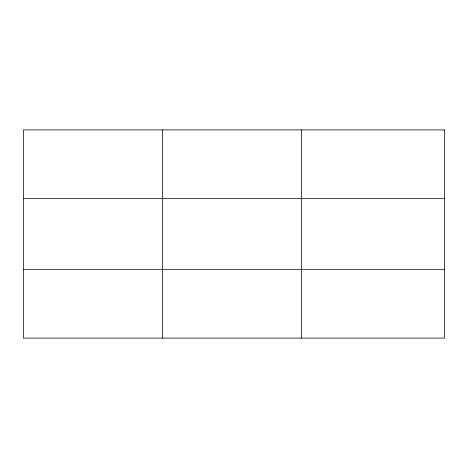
<?xml version="1.0" encoding="UTF-8"?>
<svg xmlns="http://www.w3.org/2000/svg" width="468" height="468" viewBox="0 0 468 468"><rect width="100%" height="100%" fill="white"/><g stroke="black" fill="none" stroke-linecap="round" stroke-linejoin="round"><path stroke-width="0.7" d="M162.396 129.893L162.396 338.107M301.392 129.893L301.392 338.107M23.4 198.602L444.6 198.602M23.4 269.398L444.6 269.398M444.6 129.893L444.6 338.107L23.4 338.107L23.4 129.893L444.6 129.893"/></g></svg>
